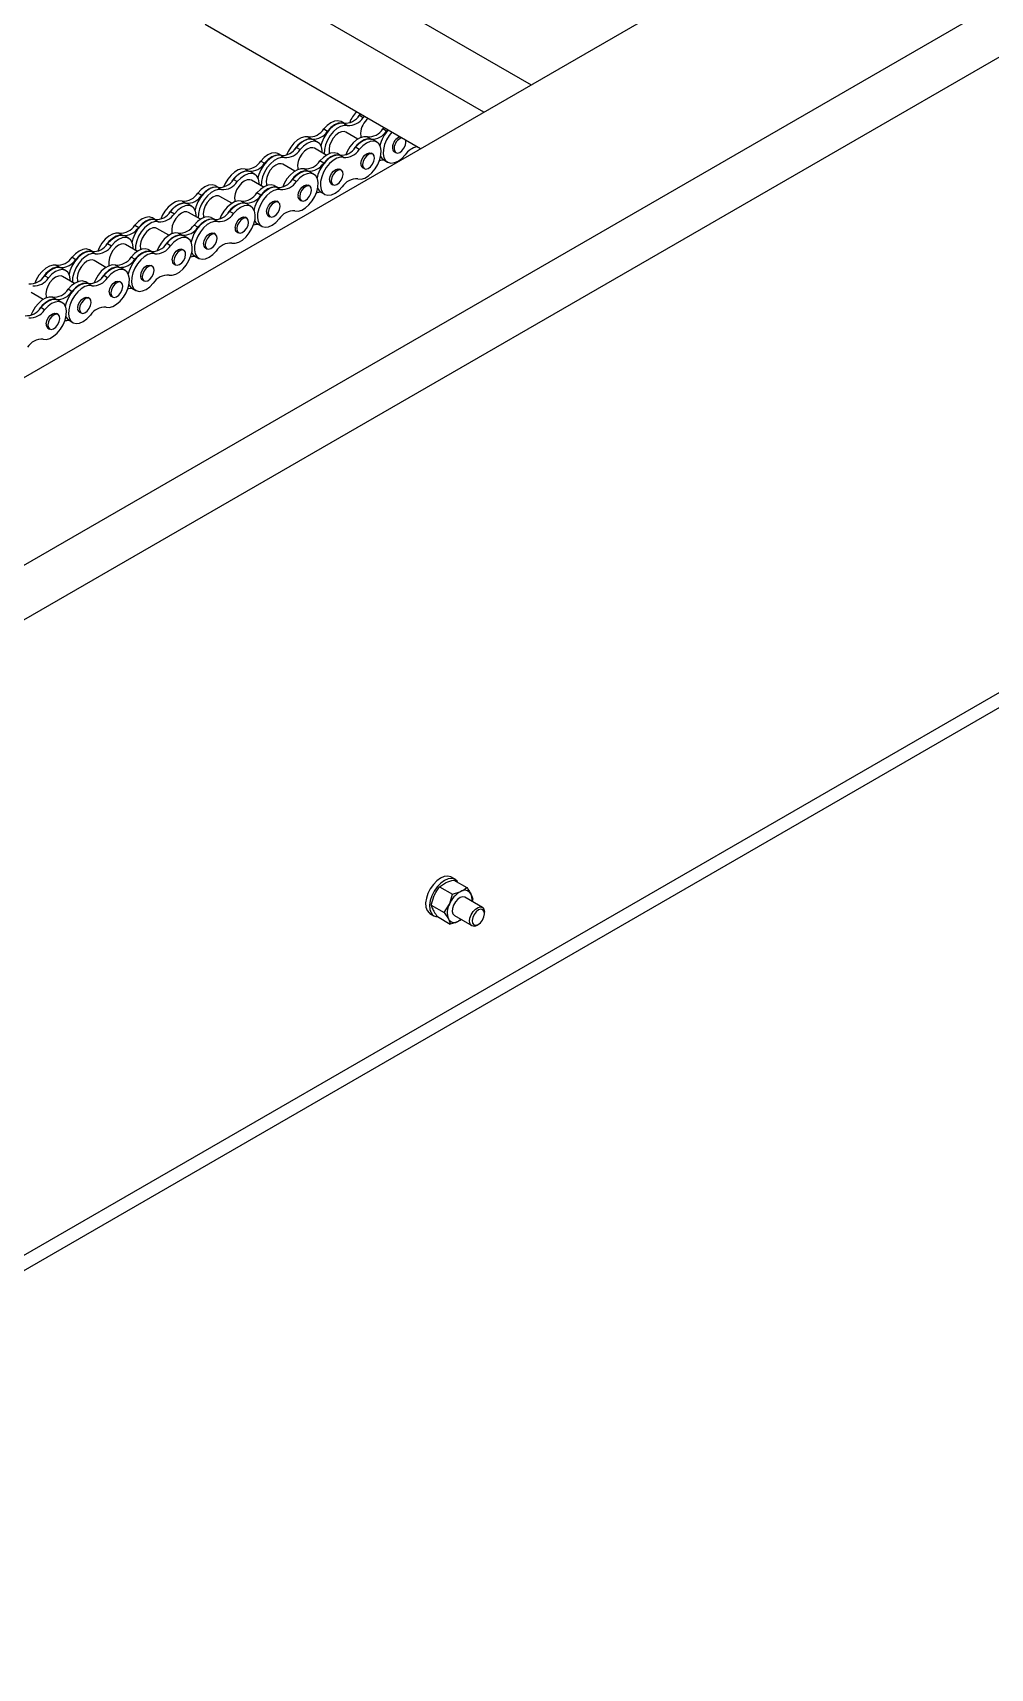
# Model space of a CAD drawing. Header units: metres. Extents: x 0 to 21025, y 0 to 14850.
# Drawn here: x 14484.1 to 14756.9, y 5225 to 5691 of the extents above; entities that cross this region are included whole.
import ezdxf

# ---------------------------------------------------------------- set-up
doc = ezdxf.new("R2010")
doc.units = ezdxf.units.M
doc.header["$LTSCALE"] = 25
doc.layers.add('SL4', color=4, linetype='Continuous')

msp = doc.modelspace()

# ---------------------------------------------------------------- linework, layer by layer
at = {"layer": 'SL4'}
for p, q in [((14239.99, 5399.793), (14908.207, 5785.547)), ((14920.057, 5776.834), (14246.725, 5388.128)), ((14193.692, 5426.521), (14752.134, 5748.903)), ((14539.999, 5725.849), (14626.1, 5676.144)), ((14612.628, 5668.367), (14533.264, 5714.183)), ((14594.612, 5657.967), (14533.264, 5693.382)), ((14577.395, 5667.906), (14576.699, 5667.048)), ((14577.502, 5667.844), (14577.18, 5667.472)), ((14577.18, 5667.472), (14578.255, 5666.851)), ((14578.577, 5667.223), (14578.255, 5666.851)), ((14567.033, 5663.585), (14568.108, 5662.965)), ((14572.93, 5665.141), (14572.027, 5665.662)), ((14572.698, 5665.187), (14573.773, 5664.567)), ((14576.711, 5660.695), (14573.305, 5662.662)), ((14584.184, 5663.986), (14583.862, 5663.614)), ((14584.937, 5662.994), (14583.862, 5663.614)), ((14585.259, 5663.366), (14584.937, 5662.994)), ((14559.25, 5658.333), (14560.325, 5657.713)), ((14562.551, 5661.3), (14563.625, 5660.68)), ((14565.32, 5659.79), (14564.245, 5660.411)), ((14567.747, 5656.126), (14564.34, 5658.093)), ((14577.155, 5657.742), (14576.08, 5658.362)), ((14580.455, 5660.709), (14579.38, 5661.329)), ((14582.149, 5659.819), (14581.074, 5660.44)), ((14587.085, 5657.109), (14587.551, 5656.84)), ((14549.103, 5654.447), (14550.178, 5653.826)), ((14555, 5656.003), (14554.098, 5656.524)), ((14554.768, 5656.049), (14555.843, 5655.428)), ((14558.782, 5651.557), (14555.375, 5653.524)), ((14567.007, 5653.855), (14565.933, 5654.476)), ((14571.83, 5656.032), (14570.927, 5656.553)), ((14572.672, 5655.457), (14571.597, 5656.078)), ((14578.12, 5652.54), (14578.586, 5652.271)), ((14580.984, 5656.425), (14580.519, 5656.694)), ((14584.12, 5654.755), (14585.194, 5654.134)), ((14541.321, 5649.195), (14542.395, 5648.575)), ((14544.621, 5652.162), (14545.696, 5651.542)), ((14547.39, 5650.652), (14546.315, 5651.272)), ((14549.817, 5646.988), (14546.41, 5648.955)), ((14559.225, 5648.604), (14558.15, 5649.224)), ((14562.525, 5651.571), (14561.45, 5652.191)), ((14564.219, 5650.681), (14563.144, 5651.301)), ((14569.156, 5647.97), (14569.621, 5647.702)), ((14572.02, 5651.856), (14571.554, 5652.125)), ((14531.173, 5645.309), (14532.248, 5644.688)), ((14537.07, 5646.865), (14536.168, 5647.386)), ((14536.838, 5646.911), (14537.913, 5646.29)), ((14540.852, 5642.419), (14537.445, 5644.385)), ((14549.078, 5644.717), (14548.003, 5645.338)), ((14553.9, 5646.894), (14552.997, 5647.415)), ((14554.742, 5646.319), (14553.667, 5646.94)), ((14560.191, 5643.401), (14560.656, 5643.133)), ((14563.055, 5647.287), (14562.589, 5647.556)), ((14566.19, 5645.616), (14567.265, 5644.996)), ((14523.391, 5640.057), (14524.466, 5639.437)), ((14526.691, 5643.024), (14527.766, 5642.404)), ((14529.46, 5641.514), (14528.385, 5642.134)), ((14531.887, 5637.85), (14528.48, 5639.816)), ((14541.295, 5639.466), (14540.22, 5640.086)), ((14544.595, 5642.433), (14543.52, 5643.053)), ((14546.289, 5641.543), (14545.215, 5642.163)), ((14551.226, 5638.832), (14551.691, 5638.564)), ((14554.09, 5642.718), (14553.624, 5642.987)), ((14508.761, 5633.886), (14509.836, 5633.266)), ((14513.244, 5636.171), (14514.318, 5635.55)), ((14519.141, 5637.727), (14518.238, 5638.248)), ((14518.908, 5637.773), (14519.983, 5637.152)), ((14522.922, 5633.281), (14519.515, 5635.247)), ((14526.665, 5633.295), (14525.591, 5633.915)), ((14531.148, 5635.579), (14530.073, 5636.2)), ((14535.97, 5637.756), (14535.067, 5638.277)), ((14536.16, 5633.58), (14535.694, 5633.849)), ((14536.813, 5637.181), (14535.738, 5637.802)), ((14542.261, 5634.263), (14542.727, 5633.995)), ((14545.125, 5638.149), (14544.659, 5638.418)), ((14548.26, 5636.478), (14549.335, 5635.858)), ((14501.211, 5628.589), (14500.308, 5629.11)), ((14505.461, 5630.919), (14506.536, 5630.299)), ((14511.53, 5632.376), (14510.455, 5632.996)), ((14513.957, 5628.712), (14510.55, 5630.678)), ((14518.04, 5628.618), (14517.138, 5629.139)), ((14523.365, 5630.328), (14522.29, 5630.948)), ((14527.195, 5629.011), (14526.729, 5629.28)), ((14528.36, 5632.405), (14527.285, 5633.025)), ((14533.296, 5629.694), (14533.762, 5629.426)), ((14490.831, 5624.748), (14491.906, 5624.128)), ((14495.314, 5627.033), (14496.389, 5626.412)), ((14500.979, 5628.635), (14502.053, 5628.014)), ((14504.992, 5624.143), (14501.585, 5626.109)), ((14508.736, 5624.157), (14507.661, 5624.777)), ((14513.218, 5626.441), (14512.143, 5627.062)), ((14518.23, 5624.442), (14517.765, 5624.711)), ((14518.883, 5628.043), (14517.808, 5628.664)), ((14524.331, 5625.125), (14524.797, 5624.856)), ((14530.33, 5627.34), (14531.405, 5626.72)), ((14487.531, 5621.781), (14488.606, 5621.161)), ((14493.6, 5623.238), (14492.526, 5623.858)), ((14496.027, 5619.574), (14492.621, 5621.54)), ((14500.11, 5619.48), (14499.208, 5620.001)), ((14505.435, 5621.19), (14504.361, 5621.81)), ((14509.265, 5619.873), (14508.8, 5620.142)), ((14510.43, 5623.267), (14509.355, 5623.887)), ((14515.366, 5620.556), (14515.832, 5620.287)), ((14487.063, 5615.004), (14483.656, 5616.971)), ((14490.806, 5615.019), (14489.731, 5615.639)), ((14495.288, 5617.303), (14494.213, 5617.924)), ((14500.3, 5615.304), (14499.835, 5615.573)), ((14500.953, 5618.905), (14499.878, 5619.526)), ((14506.401, 5615.987), (14506.867, 5615.718)), ((14512.4, 5618.202), (14513.475, 5617.582)), ((14487.506, 5612.052), (14486.431, 5612.672)), ((14491.336, 5610.735), (14490.87, 5611.004)), ((14492.5, 5614.129), (14491.425, 5614.749)), ((14497.436, 5611.418), (14497.902, 5611.149)), ((14488.472, 5606.849), (14488.937, 5606.58)), ((14494.471, 5609.064), (14495.545, 5608.444)), ((14285.26, 5229.337), (14920.057, 5595.797)), ((14285.26, 5225.019), (14920.057, 5591.48)), ((14599.99, 5447.653), (14601.708, 5448.811)), ((14599.99, 5447.653), (14603.672, 5445.528)), ((14604.409, 5449.767), (14603.278, 5450.42)), ((14604.058, 5449.604), (14607.739, 5447.479)), ((14597.658, 5442.438), (14598.508, 5445.228)), ((14601.339, 5440.312), (14602.821, 5442.738)), ((14603.672, 5445.528), (14606.021, 5446.321)), ((14612.197, 5441.807), (14607.223, 5444.679)), ((14609.475, 5444.214), (14609.259, 5443.504)), ((14597.279, 5440.028), (14598.41, 5439.374)), ((14597.658, 5442.438), (14601.339, 5440.312)), ((14599.393, 5439.173), (14603.075, 5437.047)), ((14603.803, 5439.931), (14604.223, 5439.483)), ((14604.223, 5439.483), (14609.198, 5436.611)), ((14606.183, 5438.351), (14605.425, 5437.84)), ((14612.819, 5440.025), (14612.819, 5440.434)), ((14610.698, 5436.76), (14611.051, 5436.964))]:
    msp.add_line(p, q, dxfattribs=at)
at = {"layer": 'SL4', "flags": 128}
for points in [[(14572.698, 5665.187), (14571.776, 5665.235), (14570.758, 5664.944), (14569.709, 5664.334), (14568.693, 5663.441), (14567.776, 5662.323), (14567.013, 5661.05), (14566.455, 5659.701), (14566.21, 5658.784)], [(14572.027, 5665.662), (14571.919, 5665.72), (14571.067, 5665.936), (14570.09, 5665.813), (14569.048, 5665.357), (14568.007, 5664.599), (14567.033, 5663.585)], [(14573.773, 5664.567), (14572.851, 5664.614), (14571.833, 5664.324), (14570.784, 5663.713), (14569.768, 5662.821), (14568.85, 5661.703), (14568.088, 5660.429), (14567.53, 5659.081), (14567.209, 5657.742), (14567.148, 5656.496), (14567.15, 5656.47)], [(14572.892, 5665.147), (14572.142, 5665.316), (14571.164, 5665.192), (14570.122, 5664.737), (14569.082, 5663.978), (14568.108, 5662.965)], [(14573.305, 5662.662), (14572.864, 5662.822), (14572.106, 5662.788), (14571.279, 5662.439), (14570.456, 5661.804), (14569.71, 5660.941), (14569.107, 5659.927), (14568.702, 5658.85), (14568.529, 5657.807)], [(14577.494, 5662.376), (14577.57, 5661.46), (14577.659, 5661.175)], [(14586.442, 5662.683), (14585.68, 5661.732), (14584.918, 5660.458), (14584.359, 5659.11), (14584.039, 5657.771), (14583.977, 5656.525), (14584.179, 5655.452), (14584.63, 5654.618), (14585.302, 5654.076), (14586.154, 5653.86), (14587.132, 5653.983), (14588.174, 5654.439), (14589.215, 5655.197), (14590.189, 5656.211), (14590.189, 5656.211)], [(14562.551, 5661.3), (14561.629, 5661.348), (14560.611, 5661.058), (14559.562, 5660.447), (14558.546, 5659.555), (14557.628, 5658.437), (14556.866, 5657.163), (14556.437, 5656.184)], [(14563.625, 5660.68), (14562.704, 5660.728), (14561.686, 5660.437), (14560.636, 5659.827), (14559.621, 5658.934), (14558.703, 5657.816), (14558.514, 5657.538)], [(14564.245, 5660.411), (14564.137, 5660.469), (14563.285, 5660.685), (14562.307, 5660.561), (14561.265, 5660.106), (14560.224, 5659.347), (14559.25, 5658.333)], [(14564.34, 5658.093), (14563.899, 5658.253), (14563.141, 5658.219), (14562.314, 5657.87), (14561.491, 5657.235), (14560.745, 5656.372), (14560.142, 5655.358), (14559.737, 5654.281), (14559.565, 5653.238)], [(14566.54, 5656.822), (14566.536, 5657.399), (14566.335, 5658.472), (14565.884, 5659.306), (14565.211, 5659.848), (14564.359, 5660.064), (14563.382, 5659.941), (14562.34, 5659.485), (14561.299, 5658.727), (14560.325, 5657.713)], [(14568.529, 5657.807), (14568.605, 5656.891), (14568.694, 5656.606)], [(14579.38, 5661.329), (14578.458, 5661.377), (14577.441, 5661.087), (14576.391, 5660.476), (14575.375, 5659.584), (14574.458, 5658.466), (14573.696, 5657.192), (14573.266, 5656.213)], [(14580.455, 5660.709), (14579.533, 5660.757), (14578.515, 5660.466), (14577.466, 5659.856), (14576.45, 5658.963), (14575.599, 5657.939)], [(14581.074, 5660.44), (14580.966, 5660.498), (14580.114, 5660.714), (14579.136, 5660.59), (14578.094, 5660.135), (14577.054, 5659.376), (14576.08, 5658.362)], [(14576.741, 5649.358), (14577.663, 5649.31), (14578.681, 5649.6), (14579.73, 5650.211), (14580.746, 5651.103), (14581.664, 5652.221), (14582.426, 5653.495), (14582.984, 5654.843), (14583.304, 5656.182), (14583.366, 5657.428), (14583.165, 5658.501), (14582.713, 5659.335), (14582.041, 5659.877), (14581.189, 5660.093), (14580.211, 5659.97), (14579.169, 5659.514), (14578.129, 5658.756), (14577.155, 5657.742)], [(14587.057, 5658.054), (14587.148, 5657.35), (14587.483, 5656.884), (14588.011, 5656.728), (14588.651, 5656.905), (14589.306, 5657.388), (14589.877, 5658.104), (14590.276, 5658.944), (14590.443, 5659.78), (14590.376, 5660.412)], [(14554.768, 5656.049), (14553.846, 5656.097), (14552.829, 5655.806), (14551.779, 5655.195), (14550.764, 5654.303), (14549.846, 5653.185), (14549.084, 5651.912), (14548.525, 5650.563), (14548.28, 5649.646)], [(14554.098, 5656.524), (14553.989, 5656.582), (14553.137, 5656.798), (14552.16, 5656.675), (14551.118, 5656.219), (14550.077, 5655.461), (14549.103, 5654.447)], [(14555.843, 5655.428), (14554.921, 5655.476), (14553.903, 5655.186), (14552.854, 5654.575), (14551.838, 5653.683), (14550.921, 5652.565), (14550.158, 5651.291), (14549.6, 5649.943), (14549.28, 5648.604), (14549.218, 5647.358), (14549.22, 5647.332)], [(14554.962, 5656.009), (14554.212, 5656.178), (14553.235, 5656.054), (14552.193, 5655.599), (14551.152, 5654.84), (14550.178, 5653.826)], [(14555.375, 5653.524), (14554.934, 5653.684), (14554.177, 5653.65), (14553.349, 5653.301), (14552.526, 5652.666), (14551.78, 5651.803), (14551.178, 5650.789), (14550.772, 5649.712), (14550.6, 5648.669)], [(14559.565, 5653.238), (14559.64, 5652.322), (14559.729, 5652.037)], [(14571.597, 5656.078), (14570.676, 5656.126), (14569.658, 5655.835), (14568.608, 5655.224), (14567.593, 5654.332), (14566.675, 5653.214), (14565.913, 5651.941), (14565.354, 5650.592), (14565.109, 5649.675)], [(14570.927, 5656.553), (14570.819, 5656.611), (14569.967, 5656.827), (14568.989, 5656.704), (14567.947, 5656.248), (14566.907, 5655.49), (14565.933, 5654.476)], [(14572.672, 5655.457), (14571.75, 5655.505), (14570.733, 5655.215), (14569.683, 5654.604), (14568.668, 5653.712), (14567.75, 5652.594), (14566.988, 5651.32), (14566.429, 5649.972), (14566.109, 5648.633), (14566.048, 5647.387), (14566.249, 5646.314), (14566.7, 5645.48), (14567.373, 5644.938), (14568.225, 5644.722), (14569.202, 5644.845), (14570.244, 5645.301), (14571.285, 5646.059), (14572.259, 5647.073)], [(14571.792, 5656.038), (14571.042, 5656.207), (14570.064, 5656.083), (14569.022, 5655.628), (14567.981, 5654.869), (14567.007, 5653.855)], [(14577.627, 5653.754), (14577.793, 5654.59), (14578.193, 5655.43), (14578.763, 5656.146), (14579.419, 5656.629), (14580.059, 5656.806), (14580.519, 5656.694)], [(14578.092, 5653.485), (14578.183, 5652.781), (14578.518, 5652.315), (14579.046, 5652.159), (14579.686, 5652.336), (14580.342, 5652.819), (14580.912, 5653.535), (14581.312, 5654.375), (14581.478, 5655.211), (14581.387, 5655.915), (14581.053, 5656.381), (14580.525, 5656.537), (14579.884, 5656.36), (14579.229, 5655.877), (14578.658, 5655.161), (14578.259, 5654.321), (14578.092, 5653.485)], [(14583.23, 5655.761), (14583.555, 5655.239), (14584.12, 5654.755)], [(14544.621, 5652.162), (14543.699, 5652.21), (14542.681, 5651.92), (14541.632, 5651.309), (14540.616, 5650.417), (14539.699, 5649.299), (14538.936, 5648.025), (14538.507, 5647.046)], [(14545.696, 5651.542), (14544.774, 5651.59), (14543.756, 5651.299), (14542.707, 5650.689), (14541.691, 5649.796), (14540.84, 5648.772)], [(14546.315, 5651.272), (14546.207, 5651.331), (14545.355, 5651.547), (14544.377, 5651.423), (14543.335, 5650.968), (14542.295, 5650.209), (14541.321, 5649.195)], [(14546.41, 5648.955), (14545.97, 5649.115), (14545.212, 5649.081), (14544.384, 5648.732), (14543.561, 5648.097), (14542.815, 5647.234), (14542.213, 5646.219), (14541.807, 5645.143), (14541.635, 5644.1)], [(14548.61, 5647.684), (14548.607, 5648.261), (14548.405, 5649.334), (14547.954, 5650.168), (14547.282, 5650.71), (14546.43, 5650.926), (14545.452, 5650.803), (14544.41, 5650.347), (14543.369, 5649.589), (14542.395, 5648.575)], [(14550.6, 5648.669), (14550.676, 5647.753), (14550.764, 5647.468)], [(14561.45, 5652.191), (14560.528, 5652.239), (14559.511, 5651.949), (14558.461, 5651.338), (14557.446, 5650.446), (14556.528, 5649.328), (14555.766, 5648.054), (14555.337, 5647.075)], [(14562.525, 5651.571), (14561.603, 5651.619), (14560.586, 5651.328), (14559.536, 5650.717), (14558.52, 5649.825), (14557.603, 5648.707), (14557.414, 5648.429)], [(14563.144, 5651.301), (14563.036, 5651.36), (14562.184, 5651.576), (14561.207, 5651.452), (14560.165, 5650.997), (14559.124, 5650.238), (14558.15, 5649.224)], [(14558.812, 5640.22), (14559.733, 5640.172), (14560.751, 5640.462), (14561.8, 5641.073), (14562.816, 5641.965), (14563.734, 5643.083), (14564.496, 5644.357), (14565.055, 5645.705), (14565.375, 5647.044), (14565.436, 5648.29), (14565.235, 5649.363), (14564.784, 5650.197), (14564.111, 5650.739), (14563.259, 5650.955), (14562.281, 5650.832), (14561.239, 5650.376), (14560.199, 5649.618), (14559.225, 5648.604)], [(14568.662, 5649.185), (14568.828, 5650.021), (14569.228, 5650.86), (14569.798, 5651.577), (14570.454, 5652.06), (14571.094, 5652.237), (14571.554, 5652.125)], [(14569.127, 5648.916), (14569.218, 5648.212), (14569.553, 5647.746), (14570.081, 5647.59), (14570.721, 5647.767), (14571.377, 5648.25), (14571.947, 5648.966), (14572.347, 5649.806), (14572.513, 5650.642), (14572.423, 5651.346), (14572.088, 5651.812), (14571.56, 5651.968), (14570.92, 5651.791), (14570.264, 5651.308), (14569.693, 5650.592), (14569.294, 5649.752), (14569.127, 5648.916)], [(14536.838, 5646.911), (14535.916, 5646.959), (14534.899, 5646.668), (14533.849, 5646.057), (14532.834, 5645.165), (14531.916, 5644.047), (14531.154, 5642.774), (14530.595, 5641.425), (14530.35, 5640.508)], [(14536.168, 5647.386), (14536.06, 5647.444), (14535.208, 5647.66), (14534.23, 5647.537), (14533.188, 5647.081), (14532.147, 5646.323), (14531.173, 5645.309)], [(14537.913, 5646.29), (14536.991, 5646.338), (14535.974, 5646.048), (14534.924, 5645.437), (14533.909, 5644.545), (14532.991, 5643.427), (14532.229, 5642.153), (14531.67, 5640.805), (14531.35, 5639.466), (14531.289, 5638.22), (14531.29, 5638.194)], [(14537.033, 5646.871), (14536.283, 5647.04), (14535.305, 5646.916), (14534.263, 5646.461), (14533.222, 5645.702), (14532.248, 5644.688)], [(14537.445, 5644.385), (14537.005, 5644.546), (14536.247, 5644.512), (14535.42, 5644.163), (14534.596, 5643.528), (14533.85, 5642.665), (14533.248, 5641.65), (14532.842, 5640.574), (14532.67, 5639.531)], [(14543.52, 5643.053), (14542.599, 5643.101), (14541.581, 5642.811), (14540.531, 5642.2), (14539.516, 5641.308), (14538.598, 5640.19), (14537.836, 5638.916), (14537.407, 5637.937)], [(14541.635, 5644.1), (14541.711, 5643.184), (14541.799, 5642.899)], [(14553.667, 5646.94), (14552.746, 5646.988), (14551.728, 5646.697), (14550.679, 5646.086), (14549.663, 5645.194), (14548.745, 5644.076), (14547.983, 5642.803), (14547.425, 5641.454), (14547.139, 5640.326)], [(14552.997, 5647.415), (14552.889, 5647.473), (14552.037, 5647.689), (14551.059, 5647.566), (14550.017, 5647.11), (14548.977, 5646.352), (14548.003, 5645.338)], [(14554.742, 5646.319), (14553.821, 5646.367), (14552.803, 5646.077), (14551.753, 5645.466), (14550.738, 5644.574), (14549.82, 5643.456), (14549.058, 5642.182), (14548.499, 5640.834), (14548.179, 5639.495), (14548.118, 5638.249), (14548.319, 5637.176), (14548.77, 5636.342), (14549.443, 5635.8), (14550.295, 5635.584), (14551.273, 5635.707), (14552.315, 5636.163), (14553.355, 5636.921), (14554.329, 5637.935)], [(14553.862, 5646.9), (14553.112, 5647.069), (14552.134, 5646.945), (14551.092, 5646.49), (14550.052, 5645.731), (14549.078, 5644.717)], [(14550.732, 5640.047), (14550.899, 5640.882), (14551.298, 5641.722), (14551.869, 5642.439), (14552.524, 5642.922), (14553.164, 5643.099), (14553.624, 5642.987)], [(14559.697, 5644.616), (14559.864, 5645.452), (14560.263, 5646.291), (14560.834, 5647.008), (14561.489, 5647.491), (14562.129, 5647.668), (14562.589, 5647.556)], [(14560.162, 5644.347), (14560.253, 5643.643), (14560.588, 5643.177), (14561.116, 5643.02), (14561.756, 5643.197), (14562.412, 5643.681), (14562.983, 5644.397), (14563.382, 5645.237), (14563.549, 5646.073), (14563.458, 5646.777), (14563.123, 5647.243), (14562.595, 5647.399), (14561.955, 5647.222), (14561.299, 5646.739), (14560.728, 5646.023), (14560.329, 5645.183), (14560.162, 5644.347)], [(14565.3, 5646.622), (14565.625, 5646.1), (14566.19, 5645.616)], [(14518.238, 5638.248), (14518.13, 5638.306), (14517.278, 5638.522), (14516.3, 5638.398), (14515.258, 5637.943), (14514.218, 5637.185), (14513.244, 5636.171)], [(14526.691, 5643.024), (14525.769, 5643.072), (14524.752, 5642.782), (14523.702, 5642.171), (14522.687, 5641.279), (14521.769, 5640.161), (14521.007, 5638.887), (14520.578, 5637.908)], [(14527.766, 5642.404), (14526.844, 5642.452), (14525.827, 5642.161), (14524.777, 5641.55), (14523.761, 5640.658), (14522.91, 5639.634)], [(14528.385, 5642.134), (14528.277, 5642.192), (14527.425, 5642.408), (14526.447, 5642.285), (14525.405, 5641.83), (14524.365, 5641.071), (14523.391, 5640.057)], [(14528.48, 5639.816), (14528.04, 5639.977), (14527.282, 5639.943), (14526.455, 5639.594), (14525.631, 5638.959), (14524.885, 5638.096), (14524.283, 5637.081), (14523.877, 5636.005), (14523.705, 5634.962)], [(14530.681, 5638.546), (14530.677, 5639.123), (14530.476, 5640.196), (14530.025, 5641.03), (14529.352, 5641.572), (14528.5, 5641.788), (14527.522, 5641.665), (14526.48, 5641.209), (14525.44, 5640.451), (14524.466, 5639.437)], [(14535.067, 5638.277), (14534.959, 5638.335), (14534.107, 5638.551), (14533.13, 5638.427), (14532.088, 5637.972), (14531.047, 5637.214), (14530.073, 5636.2)], [(14532.67, 5639.531), (14532.746, 5638.615), (14532.834, 5638.33)], [(14544.595, 5642.433), (14543.673, 5642.481), (14542.656, 5642.19), (14541.606, 5641.579), (14540.591, 5640.687), (14539.739, 5639.663)], [(14545.215, 5642.163), (14545.106, 5642.221), (14544.254, 5642.437), (14543.277, 5642.314), (14542.235, 5641.859), (14541.194, 5641.1), (14540.22, 5640.086)], [(14540.882, 5631.081), (14541.804, 5631.034), (14542.821, 5631.324), (14543.871, 5631.935), (14544.886, 5632.827), (14545.804, 5633.945), (14546.566, 5635.219), (14547.125, 5636.567), (14547.445, 5637.906), (14547.506, 5639.152), (14547.305, 5640.225), (14546.854, 5641.059), (14546.181, 5641.601), (14545.329, 5641.817), (14544.352, 5641.694), (14543.31, 5641.238), (14542.269, 5640.48), (14541.295, 5639.466)], [(14541.767, 5635.478), (14541.934, 5636.313), (14542.333, 5637.153), (14542.904, 5637.87), (14543.559, 5638.353), (14544.2, 5638.53), (14544.659, 5638.418)], [(14551.198, 5639.778), (14551.288, 5639.074), (14551.623, 5638.608), (14552.151, 5638.451), (14552.791, 5638.628), (14553.447, 5639.112), (14554.018, 5639.828), (14554.417, 5640.668), (14554.584, 5641.504), (14554.493, 5642.208), (14554.158, 5642.674), (14553.63, 5642.83), (14552.99, 5642.653), (14552.334, 5642.17), (14551.764, 5641.454), (14551.364, 5640.614), (14551.198, 5639.778)], [(14508.761, 5633.886), (14507.84, 5633.934), (14506.822, 5633.643), (14505.772, 5633.033), (14504.757, 5632.14), (14503.839, 5631.022), (14503.077, 5629.749), (14502.648, 5628.77)], [(14518.908, 5637.773), (14517.987, 5637.821), (14516.969, 5637.53), (14515.92, 5636.919), (14514.904, 5636.027), (14513.986, 5634.909), (14513.224, 5633.636), (14512.665, 5632.287), (14512.38, 5631.158)], [(14519.983, 5637.152), (14519.062, 5637.2), (14518.044, 5636.91), (14516.994, 5636.299), (14515.979, 5635.406), (14515.061, 5634.288), (14514.299, 5633.015), (14513.74, 5631.667), (14513.42, 5630.328), (14513.359, 5629.082), (14513.36, 5629.056)], [(14519.103, 5637.733), (14518.353, 5637.901), (14517.375, 5637.778), (14516.333, 5637.323), (14515.292, 5636.564), (14514.318, 5635.55)], [(14519.515, 5635.247), (14519.075, 5635.408), (14518.317, 5635.374), (14517.49, 5635.025), (14516.667, 5634.39), (14515.921, 5633.527), (14515.318, 5632.512), (14514.912, 5631.436), (14514.74, 5630.393)], [(14525.591, 5633.915), (14524.669, 5633.963), (14523.651, 5633.672), (14522.602, 5633.062), (14521.586, 5632.169), (14520.668, 5631.051), (14519.906, 5629.778), (14519.477, 5628.799)], [(14523.705, 5634.962), (14523.781, 5634.046), (14523.869, 5633.761)], [(14535.738, 5637.802), (14534.816, 5637.85), (14533.798, 5637.559), (14532.749, 5636.948), (14531.733, 5636.056), (14530.816, 5634.938), (14530.053, 5633.665), (14529.495, 5632.316), (14529.249, 5631.399)], [(14536.813, 5637.181), (14535.891, 5637.229), (14534.873, 5636.939), (14533.824, 5636.328), (14532.808, 5635.435), (14531.89, 5634.317), (14531.128, 5633.044), (14530.57, 5631.696), (14530.249, 5630.357), (14530.188, 5629.111), (14530.389, 5628.038), (14530.84, 5627.204), (14531.513, 5626.662), (14532.365, 5626.446), (14533.343, 5626.569), (14534.385, 5627.025), (14535.425, 5627.783), (14536.399, 5628.797)], [(14535.932, 5637.762), (14535.182, 5637.93), (14534.204, 5637.807), (14533.162, 5637.352), (14532.122, 5636.593), (14531.148, 5635.579)], [(14532.802, 5630.909), (14532.969, 5631.744), (14533.368, 5632.584), (14533.939, 5633.3), (14534.594, 5633.784), (14535.235, 5633.961), (14535.694, 5633.849)], [(14542.233, 5635.209), (14542.324, 5634.504), (14542.658, 5634.039), (14543.186, 5633.882), (14543.827, 5634.059), (14544.482, 5634.543), (14545.053, 5635.259), (14545.452, 5636.099), (14545.619, 5636.935), (14545.528, 5637.639), (14545.193, 5638.105), (14544.665, 5638.261), (14544.025, 5638.084), (14543.369, 5637.601), (14542.799, 5636.885), (14542.399, 5636.045), (14542.233, 5635.209)], [(14547.313, 5637.613), (14547.695, 5636.962), (14548.26, 5636.478)], [(14500.308, 5629.11), (14500.2, 5629.168), (14499.348, 5629.384), (14498.37, 5629.26), (14497.329, 5628.805), (14496.288, 5628.047), (14495.314, 5627.033)], [(14509.836, 5633.266), (14508.914, 5633.314), (14507.897, 5633.023), (14506.847, 5632.412), (14505.832, 5631.52), (14504.98, 5630.495)], [(14510.455, 5632.996), (14510.347, 5633.054), (14509.495, 5633.27), (14508.518, 5633.147), (14507.476, 5632.692), (14506.435, 5631.933), (14505.461, 5630.919)], [(14510.55, 5630.678), (14510.11, 5630.838), (14509.352, 5630.805), (14508.525, 5630.456), (14507.702, 5629.821), (14506.956, 5628.958), (14506.353, 5627.943), (14505.948, 5626.867), (14505.775, 5625.824)], [(14512.751, 5629.408), (14512.747, 5629.985), (14512.546, 5631.058), (14512.095, 5631.892), (14511.422, 5632.434), (14510.57, 5632.65), (14509.592, 5632.526), (14508.551, 5632.071), (14507.51, 5631.313), (14506.536, 5630.299)], [(14517.138, 5629.139), (14517.029, 5629.197), (14516.177, 5629.413), (14515.2, 5629.289), (14514.158, 5628.834), (14513.117, 5628.076), (14512.143, 5627.062)], [(14514.74, 5630.393), (14514.816, 5629.477), (14514.905, 5629.192)], [(14526.665, 5633.295), (14525.744, 5633.343), (14524.726, 5633.052), (14523.676, 5632.441), (14522.661, 5631.549), (14521.81, 5630.524)], [(14527.285, 5633.025), (14527.177, 5633.083), (14526.325, 5633.299), (14525.347, 5633.176), (14524.305, 5632.721), (14523.264, 5631.962), (14522.29, 5630.948)], [(14522.952, 5621.943), (14523.874, 5621.896), (14524.891, 5622.186), (14525.941, 5622.797), (14526.956, 5623.689), (14527.874, 5624.807), (14528.636, 5626.08), (14529.195, 5627.429), (14529.515, 5628.768), (14529.576, 5630.014), (14529.375, 5631.087), (14528.924, 5631.921), (14528.251, 5632.463), (14527.399, 5632.679), (14526.422, 5632.555), (14525.38, 5632.1), (14524.339, 5631.342), (14523.365, 5630.328)], [(14523.837, 5626.34), (14524.004, 5627.175), (14524.403, 5628.015), (14524.974, 5628.731), (14525.629, 5629.215), (14526.27, 5629.392), (14526.729, 5629.28)], [(14524.303, 5626.071), (14524.394, 5625.366), (14524.729, 5624.901), (14525.256, 5624.744), (14525.897, 5624.921), (14526.552, 5625.405), (14527.123, 5626.121), (14527.522, 5626.961), (14527.689, 5627.797), (14527.598, 5628.501), (14527.263, 5628.967), (14526.735, 5629.123), (14526.095, 5628.946), (14525.44, 5628.463), (14524.869, 5627.746), (14524.47, 5626.907), (14524.303, 5626.071)], [(14533.268, 5630.64), (14533.359, 5629.935), (14533.694, 5629.47), (14534.221, 5629.313), (14534.862, 5629.49), (14535.517, 5629.974), (14536.088, 5630.69), (14536.487, 5631.53), (14536.654, 5632.366), (14536.563, 5633.07), (14536.228, 5633.536), (14535.7, 5633.692), (14535.06, 5633.515), (14534.405, 5633.032), (14533.834, 5632.316), (14533.435, 5631.476), (14533.268, 5630.64)], [(14490.831, 5624.748), (14489.91, 5624.796), (14488.892, 5624.505), (14487.843, 5623.895), (14486.827, 5623.002), (14485.909, 5621.884), (14485.147, 5620.611), (14484.718, 5619.632)], [(14500.979, 5628.635), (14500.057, 5628.682), (14499.039, 5628.392), (14497.99, 5627.781), (14496.974, 5626.889), (14496.056, 5625.771), (14495.294, 5624.498), (14494.736, 5623.149), (14494.49, 5622.232)], [(14502.053, 5628.014), (14501.132, 5628.062), (14500.114, 5627.771), (14499.065, 5627.161), (14498.049, 5626.268), (14497.131, 5625.15), (14496.369, 5623.877), (14495.81, 5622.529), (14495.49, 5621.189), (14495.429, 5619.944), (14495.431, 5619.918)], [(14501.173, 5628.594), (14500.423, 5628.763), (14499.445, 5628.64), (14498.403, 5628.185), (14497.363, 5627.426), (14496.389, 5626.412)], [(14501.585, 5626.109), (14501.145, 5626.269), (14500.387, 5626.236), (14499.56, 5625.886), (14498.737, 5625.252), (14497.991, 5624.389), (14497.388, 5623.374), (14496.983, 5622.298), (14496.81, 5621.255)], [(14507.661, 5624.777), (14506.739, 5624.825), (14505.721, 5624.534), (14504.672, 5623.924), (14503.656, 5623.031), (14502.739, 5621.913), (14501.976, 5620.64), (14501.547, 5619.661)], [(14505.775, 5625.824), (14505.851, 5624.908), (14505.94, 5624.623)], [(14517.808, 5628.664), (14516.886, 5628.711), (14515.869, 5628.421), (14514.819, 5627.81), (14513.803, 5626.918), (14512.886, 5625.8), (14512.124, 5624.527), (14511.565, 5623.178), (14511.334, 5622.328)], [(14518.883, 5628.043), (14517.961, 5628.091), (14516.943, 5627.8), (14515.894, 5627.19), (14514.878, 5626.297), (14513.961, 5625.179), (14513.198, 5623.906), (14512.64, 5622.558), (14512.32, 5621.218), (14512.258, 5619.973), (14512.46, 5618.9), (14512.911, 5618.066), (14513.583, 5617.524), (14514.435, 5617.308), (14515.413, 5617.431), (14516.455, 5617.886), (14517.496, 5618.645), (14518.47, 5619.659)], [(14518.002, 5628.623), (14517.252, 5628.792), (14516.275, 5628.669), (14515.233, 5628.214), (14514.192, 5627.455), (14513.218, 5626.441)], [(14514.872, 5621.771), (14515.039, 5622.606), (14515.438, 5623.446), (14516.009, 5624.162), (14516.665, 5624.646), (14517.305, 5624.823), (14517.765, 5624.711)], [(14515.338, 5621.502), (14515.429, 5620.797), (14515.764, 5620.332), (14516.292, 5620.175), (14516.932, 5620.352), (14517.587, 5620.836), (14518.158, 5621.552), (14518.557, 5622.392), (14518.724, 5623.228), (14518.633, 5623.932), (14518.298, 5624.398), (14517.771, 5624.554), (14517.13, 5624.377), (14516.475, 5623.894), (14515.904, 5623.177), (14515.505, 5622.338), (14515.338, 5621.502)], [(14529.44, 5628.346), (14529.766, 5627.824), (14530.33, 5627.34)], [(14491.906, 5624.128), (14490.985, 5624.175), (14489.967, 5623.885), (14488.917, 5623.274), (14487.902, 5622.382), (14486.984, 5621.264), (14486.795, 5620.985)], [(14492.526, 5623.858), (14492.418, 5623.916), (14491.566, 5624.132), (14490.588, 5624.009), (14489.546, 5623.554), (14488.505, 5622.795), (14487.531, 5621.781)], [(14492.621, 5621.54), (14492.18, 5621.7), (14491.422, 5621.667), (14490.595, 5621.317), (14489.772, 5620.683), (14489.026, 5619.82), (14488.423, 5618.805), (14488.018, 5617.729), (14487.845, 5616.686)], [(14494.821, 5620.27), (14494.817, 5620.846), (14494.616, 5621.92), (14494.165, 5622.754), (14493.492, 5623.296), (14492.64, 5623.512), (14491.663, 5623.388), (14490.621, 5622.933), (14489.58, 5622.175), (14488.606, 5621.161)], [(14499.208, 5620.001), (14499.1, 5620.059), (14498.248, 5620.275), (14497.27, 5620.151), (14496.228, 5619.696), (14495.187, 5618.938), (14494.213, 5617.924)], [(14496.81, 5621.255), (14496.886, 5620.339), (14496.975, 5620.054)], [(14508.736, 5624.157), (14507.814, 5624.204), (14506.796, 5623.914), (14505.747, 5623.303), (14504.731, 5622.411), (14503.813, 5621.293), (14503.625, 5621.014)], [(14509.355, 5623.887), (14509.247, 5623.945), (14508.395, 5624.161), (14507.417, 5624.038), (14506.375, 5623.583), (14505.335, 5622.824), (14504.361, 5621.81)], [(14505.022, 5612.805), (14505.944, 5612.757), (14506.962, 5613.048), (14508.011, 5613.659), (14509.027, 5614.551), (14509.944, 5615.669), (14510.707, 5616.942), (14511.265, 5618.291), (14511.585, 5619.63), (14511.647, 5620.875), (14511.445, 5621.949), (14510.994, 5622.783), (14510.322, 5623.325), (14509.47, 5623.541), (14508.492, 5623.417), (14507.45, 5622.962), (14506.409, 5622.204), (14505.435, 5621.19)], [(14505.907, 5617.202), (14506.074, 5618.037), (14506.473, 5618.877), (14507.044, 5619.593), (14507.7, 5620.077), (14508.34, 5620.254), (14508.8, 5620.142)], [(14506.373, 5616.933), (14506.464, 5616.228), (14506.799, 5615.762), (14507.327, 5615.606), (14507.967, 5615.783), (14508.622, 5616.267), (14509.193, 5616.983), (14509.592, 5617.823), (14509.759, 5618.659), (14509.668, 5619.363), (14509.333, 5619.829), (14508.806, 5619.985), (14508.165, 5619.808), (14507.51, 5619.325), (14506.939, 5618.608), (14506.54, 5617.768), (14506.373, 5616.933)], [(14489.731, 5615.639), (14488.809, 5615.687), (14487.792, 5615.396), (14486.742, 5614.786), (14485.727, 5613.893), (14484.809, 5612.775), (14484.047, 5611.502), (14483.618, 5610.523)], [(14487.845, 5616.686), (14487.921, 5615.77), (14488.01, 5615.485)], [(14499.878, 5619.526), (14498.956, 5619.573), (14497.939, 5619.283), (14496.889, 5618.672), (14495.874, 5617.78), (14494.956, 5616.662), (14494.194, 5615.388), (14493.635, 5614.04), (14493.39, 5613.123)], [(14500.953, 5618.905), (14500.031, 5618.953), (14499.014, 5618.662), (14497.964, 5618.052), (14496.949, 5617.159), (14496.031, 5616.041), (14495.269, 5614.768), (14494.71, 5613.419), (14494.39, 5612.08), (14494.329, 5610.835), (14494.53, 5609.762), (14494.981, 5608.928), (14495.654, 5608.386), (14496.506, 5608.17), (14497.483, 5608.293), (14498.525, 5608.748), (14499.566, 5609.507), (14500.54, 5610.521)], [(14500.073, 5619.485), (14499.322, 5619.654), (14498.345, 5619.531), (14497.303, 5619.076), (14496.262, 5618.317), (14495.288, 5617.303)], [(14496.943, 5612.632), (14497.109, 5613.468), (14497.509, 5614.308), (14498.079, 5615.024), (14498.735, 5615.508), (14499.375, 5615.685), (14499.835, 5615.573)], [(14497.408, 5612.364), (14497.499, 5611.659), (14497.834, 5611.193), (14498.362, 5611.037), (14499.002, 5611.214), (14499.658, 5611.698), (14500.228, 5612.414), (14500.628, 5613.254), (14500.794, 5614.089), (14500.703, 5614.794), (14500.369, 5615.26), (14499.841, 5615.416), (14499.2, 5615.239), (14498.545, 5614.756), (14497.974, 5614.039), (14497.575, 5613.199), (14497.408, 5612.364)], [(14511.511, 5619.208), (14511.836, 5618.686), (14512.4, 5618.202)], [(14490.806, 5615.019), (14489.884, 5615.066), (14488.866, 5614.776), (14487.817, 5614.165), (14486.801, 5613.273), (14485.95, 5612.248)], [(14491.425, 5614.749), (14491.317, 5614.807), (14490.465, 5615.023), (14489.487, 5614.9), (14488.445, 5614.444), (14487.405, 5613.686), (14486.431, 5612.672)], [(14487.092, 5603.667), (14488.014, 5603.619), (14489.032, 5603.91), (14490.081, 5604.521), (14491.097, 5605.413), (14492.015, 5606.531), (14492.777, 5607.804), (14493.335, 5609.153), (14493.656, 5610.492), (14493.717, 5611.737), (14493.516, 5612.811), (14493.065, 5613.645), (14492.392, 5614.187), (14491.54, 5614.403), (14490.562, 5614.279), (14489.52, 5613.824), (14488.48, 5613.065), (14487.506, 5612.052)], [(14487.978, 5608.063), (14488.144, 5608.899), (14488.544, 5609.739), (14489.114, 5610.455), (14489.77, 5610.939), (14490.41, 5611.116), (14490.87, 5611.004)], [(14488.443, 5607.795), (14488.534, 5607.09), (14488.869, 5606.624), (14489.397, 5606.468), (14490.037, 5606.645), (14490.693, 5607.129), (14491.263, 5607.845), (14491.663, 5608.685), (14491.829, 5609.52), (14491.739, 5610.225), (14491.404, 5610.691), (14490.876, 5610.847), (14490.236, 5610.67), (14489.58, 5610.186), (14489.009, 5609.47), (14488.61, 5608.63), (14488.443, 5607.795)], [(14493.581, 5610.07), (14493.906, 5609.548), (14494.471, 5609.064)], [(14603.278, 5450.42), (14603.185, 5450.471), (14602.325, 5450.697), (14601.336, 5450.579), (14600.281, 5450.125), (14599.226, 5449.363), (14598.237, 5448.34), (14597.376, 5447.122), (14596.698, 5445.785), (14596.244, 5444.412), (14596.044, 5443.091), (14596.11, 5441.903), (14596.438, 5440.924)], [(14605.213, 5448.937), (14604.993, 5449.262), (14604.316, 5449.818), (14603.456, 5450.044), (14602.468, 5449.926), (14601.413, 5449.472), (14600.357, 5448.709), (14599.368, 5447.687), (14598.508, 5446.469), (14597.829, 5445.132), (14597.376, 5443.759), (14597.176, 5442.437), (14597.242, 5441.25), (14597.57, 5440.271)], [(14607.223, 5444.679), (14607.219, 5444.681), (14606.614, 5444.818), (14605.902, 5444.625), (14605.168, 5444.125), (14604.501, 5443.378), (14603.982, 5442.475), (14603.672, 5441.524), (14603.61, 5440.641), (14603.803, 5439.931)], [(14596.438, 5440.924), (14597.007, 5440.215), (14597.279, 5440.028)], [(14606.223, 5438.328), (14605.887, 5438.097), (14605.425, 5437.84)], [(14609.144, 5436.644), (14608.744, 5437.127), (14608.579, 5437.861), (14608.67, 5438.758), (14609.005, 5439.709), (14609.545, 5440.6), (14610.223, 5441.323), (14610.959, 5441.791), (14611.663, 5441.948), (14612.251, 5441.774), (14612.651, 5441.291), (14612.816, 5440.557), (14612.819, 5440.434)], [(14609.757, 5436.867), (14610.316, 5436.724), (14610.987, 5436.928), (14611.668, 5437.448), (14612.255, 5438.205), (14612.659, 5439.084), (14612.818, 5439.951), (14612.708, 5440.674), (14612.346, 5441.142), (14611.786, 5441.286), (14611.115, 5441.082), (14610.434, 5440.562), (14609.847, 5439.805), (14609.443, 5438.926), (14609.284, 5438.059), (14609.394, 5437.336), (14609.757, 5436.867)]]:
    msp.add_lwpolyline(points, dxfattribs=at)
at = {"layer": 'SL4'}
for centre, radius, start, end in [((14573.003, 5670.127), 4.95, 266.46157, 327.55064), ((14574.078, 5669.507), 4.95, 266.46157, 327.55064), ((14583.767, 5661.789), 10.042, 137.86498, 158.70059), ((14583.7, 5661.848), 6.228, 130.35791, 175.13355), ((14562.856, 5666.241), 4.95, 266.46157, 327.55064), ((14563.931, 5665.62), 4.95, 266.46157, 327.55064), ((14579.685, 5666.27), 4.95, 266.46157, 327.55064), ((14580.76, 5665.649), 4.95, 266.46157, 327.55064), ((14592.594, 5656.708), 9.785, 137.61902, 167.5788), ((14555.073, 5660.989), 4.95, 266.46157, 327.55064), ((14556.148, 5660.369), 4.95, 266.46157, 327.55064), ((14571.903, 5661.018), 4.95, 266.46157, 327.55064), ((14572.978, 5660.398), 4.95, 266.46157, 327.55064), ((14587.746, 5658.085), 1.179, 168.34378, 235.92582), ((14589.923, 5658.215), 3.334, 110.31753, 178.15192), ((14590.449, 5657.903), 3.395, 111.01454, 177.45491), ((14594.894, 5652.93), 5.736, 102.62751, 145.1138), ((14544.926, 5657.103), 4.95, 266.46157, 327.55064), ((14546.001, 5656.482), 4.95, 266.46157, 327.55064), ((14561.756, 5657.132), 4.95, 266.46157, 327.55064), ((14562.83, 5656.511), 4.95, 266.46157, 327.55064), ((14578.781, 5653.516), 1.179, 168.34378, 235.92582), ((14583.947, 5651.604), 3.071, 83.55238, 110.83309), ((14537.144, 5651.851), 4.95, 266.46157, 327.55064), ((14538.218, 5651.231), 4.95, 266.46157, 327.55064), ((14553.973, 5651.88), 4.95, 266.46157, 327.55064), ((14555.048, 5651.26), 4.95, 266.46157, 327.55064), ((14569.816, 5648.947), 1.179, 168.34378, 235.92582), ((14576.436, 5644.417), 4.95, 86.46157, 147.55064), ((14526.996, 5647.965), 4.95, 266.46157, 327.55064), ((14528.071, 5647.344), 4.95, 266.46157, 327.55064), ((14543.826, 5647.994), 4.95, 266.46157, 327.55064), ((14544.901, 5647.373), 4.95, 266.46157, 327.55064), ((14560.851, 5644.378), 1.179, 168.34378, 235.92582), ((14566.017, 5642.466), 3.071, 83.55238, 110.83309), ((14519.214, 5642.713), 4.95, 266.46157, 327.55064), ((14520.289, 5642.093), 4.95, 266.46157, 327.55064), ((14536.043, 5642.742), 4.95, 266.46157, 327.55064), ((14537.118, 5642.122), 4.95, 266.46157, 327.55064), ((14551.886, 5639.809), 1.179, 168.34378, 235.92582), ((14558.506, 5635.279), 4.95, 86.46157, 147.55064), ((14509.067, 5638.827), 4.95, 266.46157, 327.55064), ((14510.141, 5638.206), 4.95, 266.46157, 327.55064), ((14525.896, 5638.856), 4.95, 266.46157, 327.55064), ((14526.971, 5638.235), 4.95, 266.46157, 327.55064), ((14542.921, 5635.24), 1.179, 168.34378, 235.92582), ((14548.087, 5633.328), 3.071, 83.55235, 110.83265), ((14501.284, 5633.575), 4.95, 266.46157, 327.55064), ((14502.359, 5632.955), 4.95, 266.46157, 327.55064), ((14518.113, 5633.604), 4.95, 266.46157, 327.55064), ((14519.188, 5632.984), 4.95, 266.46157, 327.55064), ((14533.956, 5630.671), 1.179, 168.34378, 235.92582), ((14540.576, 5626.141), 4.95, 86.46157, 147.55064), ((14491.137, 5629.688), 4.95, 266.46157, 327.55064), ((14492.212, 5629.068), 4.95, 266.46157, 327.55064), ((14507.966, 5629.717), 4.95, 266.46157, 327.55064), ((14509.041, 5629.097), 4.95, 266.46157, 327.55064), ((14524.991, 5626.101), 1.179, 168.34378, 235.92582), ((14530.158, 5624.189), 3.071, 83.55238, 110.83309), ((14483.354, 5624.437), 4.95, 266.46157, 327.55064), ((14484.429, 5623.816), 4.95, 266.46157, 327.55064), ((14500.184, 5624.466), 4.95, 266.46157, 327.55064), ((14501.258, 5623.845), 4.95, 266.46157, 327.55064), ((14516.027, 5621.532), 1.179, 168.34378, 235.92582), ((14522.647, 5617.003), 4.95, 86.46157, 147.55064), ((14490.036, 5620.579), 4.95, 266.46157, 327.55064), ((14491.111, 5619.959), 4.95, 266.46157, 327.55064), ((14507.062, 5616.963), 1.179, 168.34378, 235.92582), ((14512.228, 5615.051), 3.071, 83.55238, 110.83309), ((14482.254, 5615.328), 4.95, 266.46157, 327.55064), ((14483.329, 5614.707), 4.95, 266.46157, 327.55064), ((14498.097, 5612.394), 1.179, 168.34378, 235.92582), ((14504.717, 5607.865), 4.95, 86.46157, 147.55064), ((14489.132, 5607.825), 1.179, 168.34378, 235.92582), ((14494.299, 5605.88), 3.104, 83.63539, 112.15872), ((14486.787, 5598.727), 4.95, 86.46157, 147.55064), ((14607.315, 5440.291), 5.117, 151.43246, 200.52103), ((14609.56, 5439.94), 7.296, 119.01176, 157.45335), ((14607.163, 5444.626), 2.044, 30.52234, 123.95782), ((14605.443, 5444.085), 3.822, 351.55961, 24.40128), ((14599.473, 5441.219), 2.126, 206.47653, 271.56006), ((14604.283, 5439.535), 2.044, 210.52234, 303.95782), ((14609.821, 5438.041), 1.552, 244.13263, 304.37603)]:
    msp.add_arc(centre, radius, start, end, dxfattribs=at)
for points, knots in [([(14598.508, 5445.228), (14598.536, 5445.29), (14598.934, 5446.168), (14599.481, 5446.938), (14599.99, 5447.653)], [0, 0, 0, 0, 0.0702006, 1, 1, 1, 1]), ([(14601.708, 5448.811), (14601.756, 5448.834), (14602.448, 5449.161), (14603.282, 5449.391), (14604.058, 5449.604)], [0, 0, 0, 0, 0.0702006, 1, 1, 1, 1]), ([(14606.021, 5446.321), (14606.069, 5446.344), (14606.752, 5446.676), (14607.263, 5447.092), (14607.739, 5447.479)], [0, 0, 0, 0, 0.0702006, 1, 1, 1, 1]), ([(14607.739, 5447.479), (14607.86, 5447.314), (14608.328, 5446.675), (14608.67, 5446.095), (14608.923, 5445.664)], [0, 0, 0, 0, 0.2575513, 1, 1, 1, 1]), ([(14602.821, 5442.738), (14602.849, 5442.8), (14603.238, 5443.683), (14603.463, 5444.639), (14603.672, 5445.528)], [0, 0, 0, 0, 0.0702006, 1, 1, 1, 1]), ([(14608.923, 5445.664), (14608.997, 5445.518), (14609.274, 5444.976), (14609.39, 5444.536), (14609.475, 5444.214)], [0, 0, 0, 0, 0.2686336, 1, 1, 1, 1]), ([(14597.658, 5442.438), (14597.683, 5442.328), (14597.781, 5441.903), (14598.027, 5441.378), (14598.21, 5440.988)], [0, 0, 0, 0, 0.25755135, 1, 1, 1, 1]), ([(14598.21, 5440.988), (14598.293, 5440.836), (14598.604, 5440.274), (14599.06, 5439.638), (14599.393, 5439.173)], [0, 0, 0, 0, 0.2686336, 1, 1, 1, 1]), ([(14601.339, 5440.312), (14601.46, 5440.148), (14601.928, 5439.509), (14602.269, 5438.928), (14602.523, 5438.498)], [0, 0, 0, 0, 0.2575513, 1, 1, 1, 1]), ([(14602.523, 5438.498), (14602.597, 5438.352), (14602.873, 5437.809), (14602.99, 5437.369), (14603.075, 5437.047)], [0, 0, 0, 0, 0.2686336, 1, 1, 1, 1]), ([(14605.425, 5437.84), (14605.376, 5437.817), (14604.685, 5437.491), (14603.851, 5437.261), (14603.075, 5437.047)], [0, 0, 0, 0, 0.0702006, 1, 1, 1, 1])]:
    msp.add_open_spline(points, degree=3, knots=knots, dxfattribs=at)

doc.saveas('drawing.dxf')
